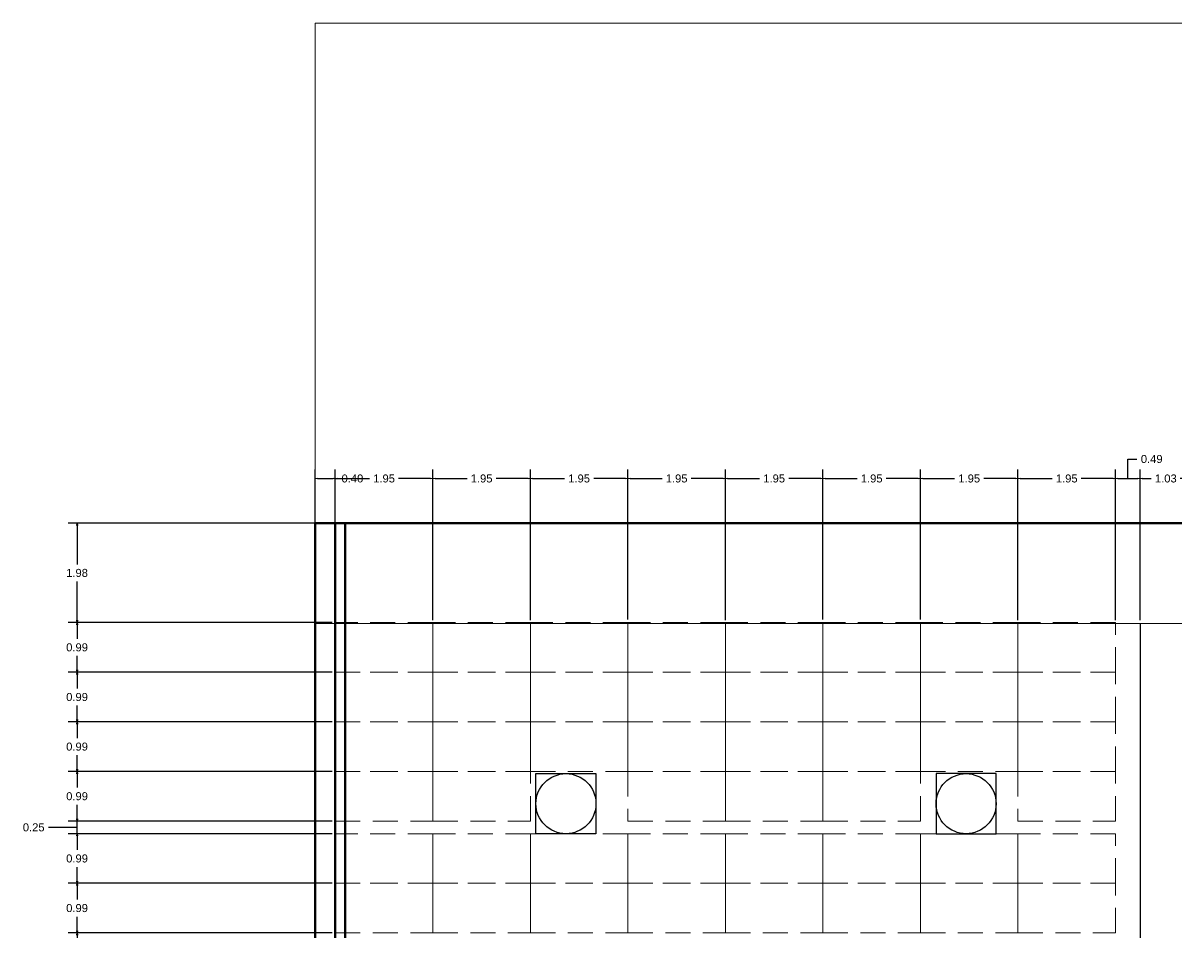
# Model space of a CAD drawing. Header units: metres. Extents: x -1 to 720, y -8 to 179.
# Drawn here: x 514.67 to 537.74, y 61.81 to 80 of the extents above; entities that cross this region are included whole.
import ezdxf

# ---------------------------------------------------------------- set-up
doc = ezdxf.new("R2010")
doc.units = ezdxf.units.M
doc.header["$PDMODE"] = 34
doc.linetypes.add('DASHED', pattern=[0.75, 0.5, -0.25])
for name, color, linetype in [('0-Dimension', 9, 'Continuous'), ('E-AUXL', 7, 'Continuous'), ('S-PLAT', 7, 'Continuous')]:
    doc.layers.add(name, color=color, linetype=linetype)
for name, color, linetype, lineweight in [('A-AREA', 7, 'Continuous', 5), ('A-ROOF', 226, 'Continuous', 53), ('E-POWR', 3, 'DASHED', 15), ('S-BEAM', 1, 'Continuous', 50)]:
    doc.layers.add(name, color=color, linetype=linetype, lineweight=lineweight)
doc.styles.get("Standard").update_dxf_attribs({"font": 'arial.ttf'})
doc.dimstyles.new('DAPC Standard', dxfattribs={"dimtxt": 0.3, "dimasz": 0.18, "dimexe": 0.18, "dimexo": 0.0625, "dimgap": 0.09, "dimtad": 0, "dimtih": 1, "dimtoh": 1, "dimzin": 0, "dimdsep": 46, "dimtxsty": 'Standard', "dimblk": 'CLOSEDBLANK', "dimcen": 0.09, "dimazin": 0, "dimtfac": 1, "dimtofl": 0, "dimtmove": 0, "dimatfit": 3, "dimfxl": 1, "dimtolj": 1, "dimtzin": 0, "dimarcsym": 0})

# ---------------------------------------------------------------- blocks, each defined once
blk = doc.blocks.new('*U9')
at = {"layer": 'E-POWR'}
blk.add_lwpolyline([(-0.975, -0.496), (0.975, -0.496), (0.975, 0.496), (-0.975, 0.496)], close=True, dxfattribs=at)
blk = doc.blocks.new('*U10')
at = {"layer": 'E-POWR', "color": 0, "linetype": 'ByBlock', "lineweight": -2, "transparency": 16777216}
for p in [(0, 0), (1.95, 0)]:
    blk.add_blockref('*U9', p, dxfattribs=at)
blk = doc.blocks.new('*U29')
at = {"layer": 'E-POWR'}
blk.add_lwpolyline([(-0.975, -0.496), (0.975, -0.496), (0.975, 0.496), (-0.975, 0.496)], close=True, dxfattribs=at)
blk = doc.blocks.new('*U30')
at = {"layer": 'E-POWR', "color": 0, "linetype": 'ByBlock', "lineweight": -2, "transparency": 16777216}
for p in [(0, 0), (1.95, 0), (3.9, 0)]:
    blk.add_blockref('*U29', p, dxfattribs=at)
blk = doc.blocks.new('_ClosedBlank')
at = {"color": 0, "linetype": 'ByBlock', "lineweight": -2}
for p, q in [((-1, 0.17), (0, 0)), ((-1, 0.17), (-1, -0.17)), ((0, 0), (-1, -0.17))]:
    blk.add_line(p, q, dxfattribs=at)
blk = doc.blocks.new('*D408')
at = {"layer": '0-Dimension', "color": 0, "lineweight": -2, "transparency": 16777216}
for p, q in [((520.848, 61.812), (515.567, 61.812)), ((515.747, 61.767), (515.747, 61.488)), ((515.747, 60.865), (515.747, 61.145)), ((520.848, 60.82), (515.567, 60.82))]:
    blk.add_line(p, q, dxfattribs=at)
at = {"layer": 'Defpoints', "color": 0, "transparency": 16777216}
for p in [(515.747, 61.812), (520.911, 61.812), (520.911, 60.82)]:
    blk.add_point(p, dxfattribs=at)
at = {"layer": '0-Dimension', "color": 0, "lineweight": -2, "transparency": 16777216, "xscale": 0.045, "yscale": 0.045, "zscale": 0.045}
for p, rotation in [((515.747, 61.812), 90), ((515.747, 60.82), 270)]:
    blk.add_blockref('_ClosedBlank', p, dxfattribs=dict(at, rotation=rotation))
at = {"layer": '0-Dimension', "color": 0, "transparency": 16777216, "insert": (515.747, 61.316), "char_height": 0.16, "attachment_point": 5}
blk.add_mtext('\\A1;0.99', dxfattribs=at)
blk = doc.blocks.new('*D409')
at = {"layer": '0-Dimension', "color": 0, "lineweight": -2, "transparency": 16777216}
for p, q in [((520.848, 62.804), (515.567, 62.804)), ((515.747, 62.759), (515.747, 62.48)), ((515.747, 61.857), (515.747, 62.137)), ((520.848, 61.812), (515.567, 61.812))]:
    blk.add_line(p, q, dxfattribs=at)
at = {"layer": 'Defpoints', "color": 0, "transparency": 16777216}
for p in [(515.747, 62.804), (520.911, 62.804), (520.911, 61.812)]:
    blk.add_point(p, dxfattribs=at)
at = {"layer": '0-Dimension', "color": 0, "lineweight": -2, "transparency": 16777216, "xscale": 0.045, "yscale": 0.045, "zscale": 0.045}
for p, rotation in [((515.747, 62.804), 90), ((515.747, 61.812), 270)]:
    blk.add_blockref('_ClosedBlank', p, dxfattribs=dict(at, rotation=rotation))
at = {"layer": '0-Dimension', "color": 0, "transparency": 16777216, "insert": (515.747, 62.308), "char_height": 0.16, "attachment_point": 5}
blk.add_mtext('\\A1;0.99', dxfattribs=at)
blk = doc.blocks.new('*D410')
at = {"layer": '0-Dimension', "color": 0, "lineweight": -2, "transparency": 16777216}
for p, q in [((520.848, 63.796), (515.567, 63.796)), ((515.747, 63.751), (515.747, 63.472)), ((515.747, 62.849), (515.747, 63.129)), ((520.848, 62.804), (515.567, 62.804))]:
    blk.add_line(p, q, dxfattribs=at)
at = {"layer": 'Defpoints', "color": 0, "transparency": 16777216}
for p in [(515.747, 63.796), (520.911, 63.796), (520.911, 62.804)]:
    blk.add_point(p, dxfattribs=at)
at = {"layer": '0-Dimension', "color": 0, "lineweight": -2, "transparency": 16777216, "xscale": 0.045, "yscale": 0.045, "zscale": 0.045}
for p, rotation in [((515.747, 63.796), 90), ((515.747, 62.804), 270)]:
    blk.add_blockref('_ClosedBlank', p, dxfattribs=dict(at, rotation=rotation))
at = {"layer": '0-Dimension', "color": 0, "transparency": 16777216, "insert": (515.747, 63.3), "char_height": 0.16, "attachment_point": 5}
blk.add_mtext('\\A1;0.99', dxfattribs=at)
blk = doc.blocks.new('*D411')
at = {"layer": '0-Dimension', "color": 0, "lineweight": -2, "transparency": 16777216}
for p, q in [((515.358, 63.922), (515.178, 63.922)), ((515.747, 63.922), (515.358, 63.922)), ((520.848, 64.048), (515.567, 64.048)), ((515.747, 64.093), (515.747, 64.138)), ((515.747, 63.796), (515.747, 64.048)), ((520.848, 63.796), (515.567, 63.796)), ((515.747, 63.751), (515.747, 63.706))]:
    blk.add_line(p, q, dxfattribs=at)
at = {"layer": 'Defpoints', "color": 0, "transparency": 16777216}
for p in [(515.747, 64.048), (520.911, 64.048), (520.911, 63.796)]:
    blk.add_point(p, dxfattribs=at)
at = {"layer": '0-Dimension', "color": 0, "lineweight": -2, "transparency": 16777216, "xscale": 0.045, "yscale": 0.045, "zscale": 0.045}
for p, rotation in [((515.747, 64.048), 270), ((515.747, 63.796), 90)]:
    blk.add_blockref('_ClosedBlank', p, dxfattribs=dict(at, rotation=rotation))
at = {"layer": '0-Dimension', "color": 0, "transparency": 16777216, "insert": (514.88, 63.922), "char_height": 0.16, "attachment_point": 5}
blk.add_mtext('\\A1;0.25', dxfattribs=at)
blk = doc.blocks.new('*D412')
at = {"layer": '0-Dimension', "color": 0, "lineweight": -2, "transparency": 16777216}
for p, q in [((520.848, 65.04), (515.567, 65.04)), ((515.747, 64.995), (515.747, 64.716)), ((515.747, 64.093), (515.747, 64.372)), ((520.848, 64.048), (515.567, 64.048))]:
    blk.add_line(p, q, dxfattribs=at)
at = {"layer": 'Defpoints', "color": 0, "transparency": 16777216}
for p in [(515.747, 65.04), (520.911, 65.04), (520.911, 64.048)]:
    blk.add_point(p, dxfattribs=at)
at = {"layer": '0-Dimension', "color": 0, "lineweight": -2, "transparency": 16777216, "xscale": 0.045, "yscale": 0.045, "zscale": 0.045}
for p, rotation in [((515.747, 65.04), 90), ((515.747, 64.048), 270)]:
    blk.add_blockref('_ClosedBlank', p, dxfattribs=dict(at, rotation=rotation))
at = {"layer": '0-Dimension', "color": 0, "transparency": 16777216, "insert": (515.747, 64.544), "char_height": 0.16, "attachment_point": 5}
blk.add_mtext('\\A1;0.99', dxfattribs=at)
blk = doc.blocks.new('*D413')
at = {"layer": '0-Dimension', "color": 0, "lineweight": -2, "transparency": 16777216}
for p, q in [((520.848, 66.032), (515.567, 66.032)), ((515.747, 65.987), (515.747, 65.708)), ((515.747, 65.085), (515.747, 65.364)), ((520.848, 65.04), (515.567, 65.04))]:
    blk.add_line(p, q, dxfattribs=at)
at = {"layer": 'Defpoints', "color": 0, "transparency": 16777216}
for p in [(515.747, 66.032), (520.911, 66.032), (520.911, 65.04)]:
    blk.add_point(p, dxfattribs=at)
at = {"layer": '0-Dimension', "color": 0, "lineweight": -2, "transparency": 16777216, "xscale": 0.045, "yscale": 0.045, "zscale": 0.045}
for p, rotation in [((515.747, 66.032), 90), ((515.747, 65.04), 270)]:
    blk.add_blockref('_ClosedBlank', p, dxfattribs=dict(at, rotation=rotation))
at = {"layer": '0-Dimension', "color": 0, "transparency": 16777216, "insert": (515.747, 65.536), "char_height": 0.16, "attachment_point": 5}
blk.add_mtext('\\A1;0.99', dxfattribs=at)
blk = doc.blocks.new('*D414')
at = {"layer": '0-Dimension', "color": 0, "lineweight": -2, "transparency": 16777216}
for p, q in [((520.848, 67.024), (515.567, 67.024)), ((515.747, 66.979), (515.747, 66.7)), ((515.747, 66.077), (515.747, 66.356)), ((520.848, 66.032), (515.567, 66.032))]:
    blk.add_line(p, q, dxfattribs=at)
at = {"layer": 'Defpoints', "color": 0, "transparency": 16777216}
for p in [(515.747, 67.024), (520.911, 67.024), (520.911, 66.032)]:
    blk.add_point(p, dxfattribs=at)
at = {"layer": '0-Dimension', "color": 0, "lineweight": -2, "transparency": 16777216, "xscale": 0.045, "yscale": 0.045, "zscale": 0.045}
for p, rotation in [((515.747, 67.024), 90), ((515.747, 66.032), 270)]:
    blk.add_blockref('_ClosedBlank', p, dxfattribs=dict(at, rotation=rotation))
at = {"layer": '0-Dimension', "color": 0, "transparency": 16777216, "insert": (515.747, 66.528), "char_height": 0.16, "attachment_point": 5}
blk.add_mtext('\\A1;0.99', dxfattribs=at)
blk = doc.blocks.new('*D415')
at = {"layer": '0-Dimension', "color": 0, "lineweight": -2, "transparency": 16777216}
for p, q in [((520.848, 68.016), (515.567, 68.016)), ((515.747, 67.971), (515.747, 67.692)), ((515.747, 67.069), (515.747, 67.348)), ((520.848, 67.024), (515.567, 67.024))]:
    blk.add_line(p, q, dxfattribs=at)
at = {"layer": 'Defpoints', "color": 0, "transparency": 16777216}
for p in [(515.747, 68.016), (520.911, 68.016), (520.911, 67.024)]:
    blk.add_point(p, dxfattribs=at)
at = {"layer": '0-Dimension', "color": 0, "lineweight": -2, "transparency": 16777216, "xscale": 0.045, "yscale": 0.045, "zscale": 0.045}
for p, rotation in [((515.747, 68.016), 90), ((515.747, 67.024), 270)]:
    blk.add_blockref('_ClosedBlank', p, dxfattribs=dict(at, rotation=rotation))
at = {"layer": '0-Dimension', "color": 0, "transparency": 16777216, "insert": (515.747, 67.52), "char_height": 0.16, "attachment_point": 5}
blk.add_mtext('\\A1;0.99', dxfattribs=at)
blk = doc.blocks.new('*D416')
at = {"layer": '0-Dimension', "color": 0, "lineweight": -2, "transparency": 16777216}
for p, q in [((520.948, 70), (515.567, 70)), ((515.747, 69.955), (515.747, 69.18)), ((515.747, 68.061), (515.747, 68.836)), ((520.848, 68.016), (515.567, 68.016))]:
    blk.add_line(p, q, dxfattribs=at)
at = {"layer": 'Defpoints', "color": 0, "transparency": 16777216}
for p in [(515.747, 70), (521.011, 70), (520.911, 68.016)]:
    blk.add_point(p, dxfattribs=at)
at = {"layer": '0-Dimension', "color": 0, "lineweight": -2, "transparency": 16777216, "xscale": 0.045, "yscale": 0.045, "zscale": 0.045}
for p, rotation in [((515.747, 70), 90), ((515.747, 68.016), 270)]:
    blk.add_blockref('_ClosedBlank', p, dxfattribs=dict(at, rotation=rotation))
at = {"layer": '0-Dimension', "color": 0, "transparency": 16777216, "insert": (515.747, 69.008), "char_height": 0.16, "attachment_point": 5}
blk.add_mtext('\\A1;1.98', dxfattribs=at)
blk = doc.blocks.new('*D417')
at = {"layer": '0-Dimension', "color": 0, "lineweight": -2, "transparency": 16777216}
for p, q in [((520.511, 68.079), (520.511, 71.076)), ((520.911, 68.079), (520.911, 71.076)), ((520.556, 70.896), (520.866, 70.896)), ((520.911, 70.896), (520.956, 70.896))]:
    blk.add_line(p, q, dxfattribs=at)
at = {"layer": 'Defpoints', "color": 0, "transparency": 16777216}
for p in [(520.911, 70.896), (520.511, 68.016), (520.911, 68.016)]:
    blk.add_point(p, dxfattribs=at)
at = {"layer": '0-Dimension', "color": 0, "lineweight": -2, "transparency": 16777216, "xscale": 0.045, "yscale": 0.045, "zscale": 0.045, "rotation": 180}
blk.add_blockref('_ClosedBlank', (520.511, 70.896), dxfattribs=at)
at = {"layer": '0-Dimension', "color": 0, "lineweight": -2, "transparency": 16777216, "xscale": 0.045, "yscale": 0.045, "zscale": 0.045}
blk.add_blockref('_ClosedBlank', (520.911, 70.896), dxfattribs=at)
at = {"layer": '0-Dimension', "color": 0, "transparency": 16777216, "insert": (521.253, 70.896), "char_height": 0.16, "attachment_point": 5}
blk.add_mtext('\\A1;0.40', dxfattribs=at)
blk = doc.blocks.new('*D418')
at = {"layer": '0-Dimension', "color": 0, "lineweight": -2, "transparency": 16777216}
for p, q in [((520.911, 68.079), (520.911, 71.076)), ((522.861, 68.063), (522.861, 71.076)), ((520.956, 70.896), (521.595, 70.896)), ((522.816, 70.896), (522.177, 70.896))]:
    blk.add_line(p, q, dxfattribs=at)
at = {"layer": 'Defpoints', "color": 0, "transparency": 16777216}
for p in [(522.861, 70.896), (520.911, 68.016), (522.861, 68)]:
    blk.add_point(p, dxfattribs=at)
at = {"layer": '0-Dimension', "color": 0, "lineweight": -2, "transparency": 16777216, "xscale": 0.045, "yscale": 0.045, "zscale": 0.045, "rotation": 180}
blk.add_blockref('_ClosedBlank', (520.911, 70.896), dxfattribs=at)
at = {"layer": '0-Dimension', "color": 0, "lineweight": -2, "transparency": 16777216, "xscale": 0.045, "yscale": 0.045, "zscale": 0.045}
blk.add_blockref('_ClosedBlank', (522.861, 70.896), dxfattribs=at)
at = {"layer": '0-Dimension', "color": 0, "transparency": 16777216, "insert": (521.886, 70.896), "char_height": 0.16, "attachment_point": 5}
blk.add_mtext('\\A1;1.95', dxfattribs=at)
blk = doc.blocks.new('*D419')
at = {"layer": '0-Dimension', "color": 0, "lineweight": -2, "transparency": 16777216}
for p, q in [((522.861, 68.063), (522.861, 71.076)), ((524.811, 68.063), (524.811, 71.076)), ((522.906, 70.896), (523.545, 70.896)), ((524.766, 70.896), (524.127, 70.896))]:
    blk.add_line(p, q, dxfattribs=at)
at = {"layer": 'Defpoints', "color": 0, "transparency": 16777216}
for p in [(524.811, 70.896), (522.861, 68), (524.811, 68)]:
    blk.add_point(p, dxfattribs=at)
at = {"layer": '0-Dimension', "color": 0, "lineweight": -2, "transparency": 16777216, "xscale": 0.045, "yscale": 0.045, "zscale": 0.045, "rotation": 180}
blk.add_blockref('_ClosedBlank', (522.861, 70.896), dxfattribs=at)
at = {"layer": '0-Dimension', "color": 0, "lineweight": -2, "transparency": 16777216, "xscale": 0.045, "yscale": 0.045, "zscale": 0.045}
blk.add_blockref('_ClosedBlank', (524.811, 70.896), dxfattribs=at)
at = {"layer": '0-Dimension', "color": 0, "transparency": 16777216, "insert": (523.836, 70.896), "char_height": 0.16, "attachment_point": 5}
blk.add_mtext('\\A1;1.95', dxfattribs=at)
blk = doc.blocks.new('*D420')
at = {"layer": '0-Dimension', "color": 0, "lineweight": -2, "transparency": 16777216}
for p, q in [((524.811, 68.063), (524.811, 71.076)), ((526.761, 68.079), (526.761, 71.076)), ((524.856, 70.896), (525.495, 70.896)), ((526.716, 70.896), (526.077, 70.896))]:
    blk.add_line(p, q, dxfattribs=at)
at = {"layer": 'Defpoints', "color": 0, "transparency": 16777216}
for p in [(526.761, 70.896), (524.811, 68), (526.761, 68.016)]:
    blk.add_point(p, dxfattribs=at)
at = {"layer": '0-Dimension', "color": 0, "lineweight": -2, "transparency": 16777216, "xscale": 0.045, "yscale": 0.045, "zscale": 0.045, "rotation": 180}
blk.add_blockref('_ClosedBlank', (524.811, 70.896), dxfattribs=at)
at = {"layer": '0-Dimension', "color": 0, "lineweight": -2, "transparency": 16777216, "xscale": 0.045, "yscale": 0.045, "zscale": 0.045}
blk.add_blockref('_ClosedBlank', (526.761, 70.896), dxfattribs=at)
at = {"layer": '0-Dimension', "color": 0, "transparency": 16777216, "insert": (525.786, 70.896), "char_height": 0.16, "attachment_point": 5}
blk.add_mtext('\\A1;1.95', dxfattribs=at)
blk = doc.blocks.new('*D421')
at = {"layer": '0-Dimension', "color": 0, "lineweight": -2, "transparency": 16777216}
for p, q in [((526.761, 68.079), (526.761, 71.076)), ((528.711, 68.063), (528.711, 71.076)), ((526.806, 70.896), (527.445, 70.896)), ((528.666, 70.896), (528.027, 70.896))]:
    blk.add_line(p, q, dxfattribs=at)
at = {"layer": 'Defpoints', "color": 0, "transparency": 16777216}
for p in [(528.711, 70.896), (526.761, 68.016), (528.711, 68)]:
    blk.add_point(p, dxfattribs=at)
at = {"layer": '0-Dimension', "color": 0, "lineweight": -2, "transparency": 16777216, "xscale": 0.045, "yscale": 0.045, "zscale": 0.045, "rotation": 180}
blk.add_blockref('_ClosedBlank', (526.761, 70.896), dxfattribs=at)
at = {"layer": '0-Dimension', "color": 0, "lineweight": -2, "transparency": 16777216, "xscale": 0.045, "yscale": 0.045, "zscale": 0.045}
blk.add_blockref('_ClosedBlank', (528.711, 70.896), dxfattribs=at)
at = {"layer": '0-Dimension', "color": 0, "transparency": 16777216, "insert": (527.736, 70.896), "char_height": 0.16, "attachment_point": 5}
blk.add_mtext('\\A1;1.95', dxfattribs=at)
blk = doc.blocks.new('*D422')
at = {"layer": '0-Dimension', "color": 0, "lineweight": -2, "transparency": 16777216}
for p, q in [((528.711, 68.063), (528.711, 71.076)), ((530.661, 68.079), (530.661, 71.076)), ((528.756, 70.896), (529.395, 70.896)), ((530.616, 70.896), (529.977, 70.896))]:
    blk.add_line(p, q, dxfattribs=at)
at = {"layer": 'Defpoints', "color": 0, "transparency": 16777216}
for p in [(530.661, 70.896), (528.711, 68), (530.661, 68.016)]:
    blk.add_point(p, dxfattribs=at)
at = {"layer": '0-Dimension', "color": 0, "lineweight": -2, "transparency": 16777216, "xscale": 0.045, "yscale": 0.045, "zscale": 0.045, "rotation": 180}
blk.add_blockref('_ClosedBlank', (528.711, 70.896), dxfattribs=at)
at = {"layer": '0-Dimension', "color": 0, "lineweight": -2, "transparency": 16777216, "xscale": 0.045, "yscale": 0.045, "zscale": 0.045}
blk.add_blockref('_ClosedBlank', (530.661, 70.896), dxfattribs=at)
at = {"layer": '0-Dimension', "color": 0, "transparency": 16777216, "insert": (529.686, 70.896), "char_height": 0.16, "attachment_point": 5}
blk.add_mtext('\\A1;1.95', dxfattribs=at)
blk = doc.blocks.new('*D423')
at = {"layer": '0-Dimension', "color": 0, "lineweight": -2, "transparency": 16777216}
for p, q in [((530.661, 68.079), (530.661, 71.076)), ((532.611, 68.079), (532.611, 71.076)), ((530.706, 70.896), (531.345, 70.896)), ((532.566, 70.896), (531.927, 70.896))]:
    blk.add_line(p, q, dxfattribs=at)
at = {"layer": 'Defpoints', "color": 0, "transparency": 16777216}
for p in [(532.611, 70.896), (530.661, 68.016), (532.611, 68.016)]:
    blk.add_point(p, dxfattribs=at)
at = {"layer": '0-Dimension', "color": 0, "lineweight": -2, "transparency": 16777216, "xscale": 0.045, "yscale": 0.045, "zscale": 0.045, "rotation": 180}
blk.add_blockref('_ClosedBlank', (530.661, 70.896), dxfattribs=at)
at = {"layer": '0-Dimension', "color": 0, "lineweight": -2, "transparency": 16777216, "xscale": 0.045, "yscale": 0.045, "zscale": 0.045}
blk.add_blockref('_ClosedBlank', (532.611, 70.896), dxfattribs=at)
at = {"layer": '0-Dimension', "color": 0, "transparency": 16777216, "insert": (531.636, 70.896), "char_height": 0.16, "attachment_point": 5}
blk.add_mtext('\\A1;1.95', dxfattribs=at)
blk = doc.blocks.new('*D424')
at = {"layer": '0-Dimension', "color": 0, "lineweight": -2, "transparency": 16777216}
for p, q in [((532.611, 68.079), (532.611, 71.076)), ((534.561, 68.063), (534.561, 71.076)), ((532.656, 70.896), (533.295, 70.896)), ((534.516, 70.896), (533.877, 70.896))]:
    blk.add_line(p, q, dxfattribs=at)
at = {"layer": 'Defpoints', "color": 0, "transparency": 16777216}
for p in [(534.561, 70.896), (532.611, 68.016), (534.561, 68)]:
    blk.add_point(p, dxfattribs=at)
at = {"layer": '0-Dimension', "color": 0, "lineweight": -2, "transparency": 16777216, "xscale": 0.045, "yscale": 0.045, "zscale": 0.045, "rotation": 180}
blk.add_blockref('_ClosedBlank', (532.611, 70.896), dxfattribs=at)
at = {"layer": '0-Dimension', "color": 0, "lineweight": -2, "transparency": 16777216, "xscale": 0.045, "yscale": 0.045, "zscale": 0.045}
blk.add_blockref('_ClosedBlank', (534.561, 70.896), dxfattribs=at)
at = {"layer": '0-Dimension', "color": 0, "transparency": 16777216, "insert": (533.586, 70.896), "char_height": 0.16, "attachment_point": 5}
blk.add_mtext('\\A1;1.95', dxfattribs=at)
blk = doc.blocks.new('*D425')
at = {"layer": '0-Dimension', "color": 0, "lineweight": -2, "transparency": 16777216}
for p, q in [((534.561, 68.063), (534.561, 71.076)), ((536.511, 68.063), (536.511, 71.076)), ((534.606, 70.896), (535.245, 70.896)), ((536.466, 70.896), (535.827, 70.896))]:
    blk.add_line(p, q, dxfattribs=at)
at = {"layer": 'Defpoints', "color": 0, "transparency": 16777216}
for p in [(536.511, 70.896), (534.561, 68), (536.511, 68)]:
    blk.add_point(p, dxfattribs=at)
at = {"layer": '0-Dimension', "color": 0, "lineweight": -2, "transparency": 16777216, "xscale": 0.045, "yscale": 0.045, "zscale": 0.045, "rotation": 180}
blk.add_blockref('_ClosedBlank', (534.561, 70.896), dxfattribs=at)
at = {"layer": '0-Dimension', "color": 0, "lineweight": -2, "transparency": 16777216, "xscale": 0.045, "yscale": 0.045, "zscale": 0.045}
blk.add_blockref('_ClosedBlank', (536.511, 70.896), dxfattribs=at)
at = {"layer": '0-Dimension', "color": 0, "transparency": 16777216, "insert": (535.536, 70.896), "char_height": 0.16, "attachment_point": 5}
blk.add_mtext('\\A1;1.95', dxfattribs=at)
blk = doc.blocks.new('*D426')
at = {"layer": '0-Dimension', "color": 0, "lineweight": -2, "transparency": 16777216}
for p, q in [((536.511, 68.063), (536.511, 71.076)), ((536.757, 70.896), (536.757, 71.285)), ((536.757, 71.285), (536.937, 71.285)), ((537.002, 68.063), (537.002, 71.076)), ((536.556, 70.896), (536.957, 70.896))]:
    blk.add_line(p, q, dxfattribs=at)
at = {"layer": 'Defpoints', "color": 0, "transparency": 16777216}
for p in [(537.002, 70.896), (536.511, 68), (537.002, 68)]:
    blk.add_point(p, dxfattribs=at)
at = {"layer": '0-Dimension', "color": 0, "lineweight": -2, "transparency": 16777216, "xscale": 0.045, "yscale": 0.045, "zscale": 0.045, "rotation": 180}
blk.add_blockref('_ClosedBlank', (536.511, 70.896), dxfattribs=at)
at = {"layer": '0-Dimension', "color": 0, "lineweight": -2, "transparency": 16777216, "xscale": 0.045, "yscale": 0.045, "zscale": 0.045}
blk.add_blockref('_ClosedBlank', (537.002, 70.896), dxfattribs=at)
at = {"layer": '0-Dimension', "color": 0, "transparency": 16777216, "insert": (537.235, 71.285), "char_height": 0.16, "attachment_point": 5}
blk.add_mtext('\\A1;0.49', dxfattribs=at)
blk = doc.blocks.new('*D427')
at = {"layer": '0-Dimension', "color": 0, "lineweight": -2, "transparency": 16777216}
for p, q in [((537.002, 68.063), (537.002, 71.076)), ((538.031, 68.063), (538.031, 71.076)), ((537.047, 70.896), (537.227, 70.896)), ((537.986, 70.896), (537.807, 70.896))]:
    blk.add_line(p, q, dxfattribs=at)
at = {"layer": 'Defpoints', "color": 0, "transparency": 16777216}
for p in [(538.031, 70.896), (537.002, 68), (538.031, 68)]:
    blk.add_point(p, dxfattribs=at)
at = {"layer": '0-Dimension', "color": 0, "lineweight": -2, "transparency": 16777216, "xscale": 0.045, "yscale": 0.045, "zscale": 0.045, "rotation": 180}
blk.add_blockref('_ClosedBlank', (537.002, 70.896), dxfattribs=at)
at = {"layer": '0-Dimension', "color": 0, "lineweight": -2, "transparency": 16777216, "xscale": 0.045, "yscale": 0.045, "zscale": 0.045}
blk.add_blockref('_ClosedBlank', (538.031, 70.896), dxfattribs=at)
at = {"layer": '0-Dimension', "color": 0, "transparency": 16777216, "insert": (537.517, 70.896), "char_height": 0.16, "attachment_point": 5}
blk.add_mtext('\\A1;1.03', dxfattribs=at)

msp = doc.modelspace()

# ---------------------------------------------------------------- linework, layer by layer
at = {"layer": 'A-AREA'}
for p, q in [((520.511, 26), (520.511, 80)), ((554.511, 80), (520.511, 80)), ((520.511, 80), (520.511, 68)), ((554.511, 68), (520.511, 68))]:
    msp.add_line(p, q, dxfattribs=at)
at = {"layer": 'A-ROOF'}
for p, q in [((520.511, 68), (520.511, 70)), ((554.511, 70), (520.511, 70)), ((520.511, 70), (520.911, 70)), ((520.911, 30), (520.911, 70)), ((520.511, 30), (520.511, 68))]:
    msp.add_line(p, q, dxfattribs=at)
at = {"layer": 'E-AUXL'}
for p, q in [((524.923, 64.996), (526.123, 64.996)), ((524.923, 63.796), (524.923, 64.996)), ((526.123, 64.996), (526.123, 63.796)), ((532.923, 64.996), (532.923, 63.796)), ((534.123, 64.996), (532.923, 64.996)), ((534.123, 63.796), (534.123, 64.996)), ((526.123, 63.796), (524.923, 63.796)), ((532.923, 63.796), (534.123, 63.796))]:
    msp.add_line(p, q, dxfattribs=at)
for centre in [(525.523, 64.396), (533.523, 64.396)]:
    msp.add_circle(centre, 0.6, dxfattribs=at)
at = {"layer": 'E-POWR'}
for points in [[(520.911, 67.024), (522.861, 67.024), (522.861, 68.016), (520.911, 68.016)], [(522.861, 67.024), (524.811, 67.024), (524.811, 68.016), (522.861, 68.016)], [(524.811, 67.024), (526.761, 67.024), (526.761, 68.016), (524.811, 68.016)], [(526.761, 67.024), (528.711, 67.024), (528.711, 68.016), (526.761, 68.016)], [(528.711, 67.024), (530.661, 67.024), (530.661, 68.016), (528.711, 68.016)], [(530.661, 67.024), (532.611, 67.024), (532.611, 68.016), (530.661, 68.016)], [(532.611, 67.024), (534.561, 67.024), (534.561, 68.016), (532.611, 68.016)], [(534.561, 67.024), (536.511, 67.024), (536.511, 68.016), (534.561, 68.016)], [(520.911, 66.032), (522.861, 66.032), (522.861, 67.024), (520.911, 67.024)], [(522.861, 66.032), (524.811, 66.032), (524.811, 67.024), (522.861, 67.024)], [(524.811, 66.032), (526.761, 66.032), (526.761, 67.024), (524.811, 67.024)], [(526.761, 66.032), (528.711, 66.032), (528.711, 67.024), (526.761, 67.024)], [(528.711, 66.032), (530.661, 66.032), (530.661, 67.024), (528.711, 67.024)], [(530.661, 66.032), (532.611, 66.032), (532.611, 67.024), (530.661, 67.024)], [(532.611, 66.032), (534.561, 66.032), (534.561, 67.024), (532.611, 67.024)], [(534.561, 66.032), (536.511, 66.032), (536.511, 67.024), (534.561, 67.024)], [(520.911, 65.04), (522.861, 65.04), (522.861, 66.032), (520.911, 66.032)], [(522.861, 65.04), (524.811, 65.04), (524.811, 66.032), (522.861, 66.032)], [(524.811, 65.04), (526.761, 65.04), (526.761, 66.032), (524.811, 66.032)], [(526.761, 65.04), (528.711, 65.04), (528.711, 66.032), (526.761, 66.032)], [(528.711, 65.04), (530.661, 65.04), (530.661, 66.032), (528.711, 66.032)], [(530.661, 65.04), (532.611, 65.04), (532.611, 66.032), (530.661, 66.032)], [(532.611, 65.04), (534.561, 65.04), (534.561, 66.032), (532.611, 66.032)], [(534.561, 65.04), (536.511, 65.04), (536.511, 66.032), (534.561, 66.032)], [(536.511, 65.04), (534.561, 65.04), (534.561, 64.048), (536.511, 64.048)], [(520.911, 62.804), (522.861, 62.804), (522.861, 63.796), (520.911, 63.796)], [(522.861, 62.804), (524.811, 62.804), (524.811, 63.796), (522.861, 63.796)], [(524.811, 62.804), (526.761, 62.804), (526.761, 63.796), (524.811, 63.796)], [(526.761, 62.804), (528.711, 62.804), (528.711, 63.796), (526.761, 63.796)], [(528.711, 62.804), (530.661, 62.804), (530.661, 63.796), (528.711, 63.796)], [(530.661, 62.804), (532.611, 62.804), (532.611, 63.796), (530.661, 63.796)], [(532.611, 62.804), (534.561, 62.804), (534.561, 63.796), (532.611, 63.796)], [(534.561, 62.804), (536.511, 62.804), (536.511, 63.796), (534.561, 63.796)], [(520.911, 61.812), (522.861, 61.812), (522.861, 62.804), (520.911, 62.804)], [(522.861, 61.812), (524.811, 61.812), (524.811, 62.804), (522.861, 62.804)], [(524.811, 61.812), (526.761, 61.812), (526.761, 62.804), (524.811, 62.804)], [(526.761, 61.812), (528.711, 61.812), (528.711, 62.804), (526.761, 62.804)], [(528.711, 61.812), (530.661, 61.812), (530.661, 62.804), (528.711, 62.804)], [(530.661, 61.812), (532.611, 61.812), (532.611, 62.804), (530.661, 62.804)], [(532.611, 61.812), (534.561, 61.812), (534.561, 62.804), (532.611, 62.804)], [(534.561, 61.812), (536.511, 61.812), (536.511, 62.804), (534.561, 62.804)]]:
    msp.add_lwpolyline(points, close=True, dxfattribs=at)
at = {"layer": 'S-BEAM'}
for p, q in [((520.511, 70), (520.511, 69.4)), ((520.511, 70), (520.511, 70)), ((520.511, 70), (521.111, 70)), ((521.111, 70), (521.111, 69.4)), ((521.111, 30.3), (521.111, 69.7)), ((520.511, 69.4), (520.511, 30))]:
    msp.add_line(p, q, dxfattribs=at)
at = {"layer": 'S-PLAT'}
for p, q in [((520.911, 70), (521.111, 70)), ((537.002, 68), (537.002, 54.108)), ((537.002, 68), (537.002, 54.108))]:
    msp.add_line(p, q, dxfattribs=at)

# ---------------------------------------------------------------- block references
at = {"layer": 'E-POWR'}
for name, p in [('*U10', (521.886, 64.544)), ('*U30', (527.736, 64.544))]:
    msp.add_blockref(name, p, dxfattribs=at)

# ---------------------------------------------------------------- dimensions: what is measured, and where the dimension line sits
at = {"layer": '0-Dimension'}
for base, p1, p2, override, picture, middle in [((537.002, 70.896), (536.511, 68), (537.002, 68), {"dimtxt": 0.16, "dimasz": 0.045, "dimtmove": 1}, '*D426', (537.027, 71.285)), ((520.911, 70.896), (520.511, 68.016), (520.911, 68.016), {"dimtxt": 0.16, "dimasz": 0.045}, '*D417', (521.253, 70.896)), ((522.861, 70.896), (520.911, 68.016), (522.861, 68), {"dimtxt": 0.16, "dimasz": 0.045, "dimtmove": 1}, '*D418', (521.886, 70.896)), ((524.811, 70.896), (522.861, 68), (524.811, 68), {"dimtxt": 0.16, "dimasz": 0.045, "dimtmove": 1}, '*D419', (523.836, 70.896)), ((526.761, 70.896), (524.811, 68), (526.761, 68.016), {"dimtxt": 0.16, "dimasz": 0.045, "dimtmove": 1}, '*D420', (525.786, 70.896)), ((528.711, 70.896), (526.761, 68.016), (528.711, 68), {"dimtxt": 0.16, "dimasz": 0.045, "dimtmove": 1}, '*D421', (527.736, 70.896)), ((530.661, 70.896), (528.711, 68), (530.661, 68.016), {"dimtxt": 0.16, "dimasz": 0.045, "dimtmove": 1}, '*D422', (529.686, 70.896)), ((532.611, 70.896), (530.661, 68.016), (532.611, 68.016), {"dimtxt": 0.16, "dimasz": 0.045, "dimtmove": 1}, '*D423', (531.636, 70.896)), ((534.561, 70.896), (532.611, 68.016), (534.561, 68), {"dimtxt": 0.16, "dimasz": 0.045, "dimtmove": 1}, '*D424', (533.586, 70.896)), ((536.511, 70.896), (534.561, 68), (536.511, 68), {"dimtxt": 0.16, "dimasz": 0.045, "dimtmove": 1}, '*D425', (535.536, 70.896)), ((538.031, 70.896), (537.002, 68), (538.031, 68), {"dimtxt": 0.16, "dimasz": 0.045, "dimtmove": 1}, '*D427', (537.517, 70.896))]:
    dim = msp.add_linear_dim(base=base, p1=p1, p2=p2, dimstyle='DAPC Standard', override=override, dxfattribs=at)
    dim.commit()
    dim.dimension.update_dxf_attribs({"geometry": picture, "text_midpoint": middle})
for base, p1, p2, picture, middle in [((515.747, 70), (520.911, 68.016), (521.011, 70), '*D416', (515.747, 69.008)), ((515.747, 68.016), (520.911, 67.024), (520.911, 68.016), '*D415', (515.747, 67.52)), ((515.747, 67.024), (520.911, 66.032), (520.911, 67.024), '*D414', (515.747, 66.528)), ((515.747, 66.032), (520.911, 65.04), (520.911, 66.032), '*D413', (515.747, 65.536)), ((515.747, 65.04), (520.911, 64.048), (520.911, 65.04), '*D412', (515.747, 64.544)), ((515.747, 64.048), (520.911, 63.796), (520.911, 64.048), '*D411', (515.088, 63.922)), ((515.747, 63.796), (520.911, 62.804), (520.911, 63.796), '*D410', (515.747, 63.3)), ((515.747, 62.804), (520.911, 61.812), (520.911, 62.804), '*D409', (515.747, 62.308)), ((515.747, 61.812), (520.911, 60.82), (520.911, 61.812), '*D408', (515.747, 61.316))]:
    dim = msp.add_linear_dim(base=base, p1=p1, p2=p2, angle=90, dimstyle='DAPC Standard', override={"dimtxt": 0.16, "dimasz": 0.045, "dimtmove": 1}, dxfattribs=at)
    dim.commit()
    dim.dimension.update_dxf_attribs({"geometry": picture, "text_midpoint": middle})

doc.saveas('drawing.dxf')
